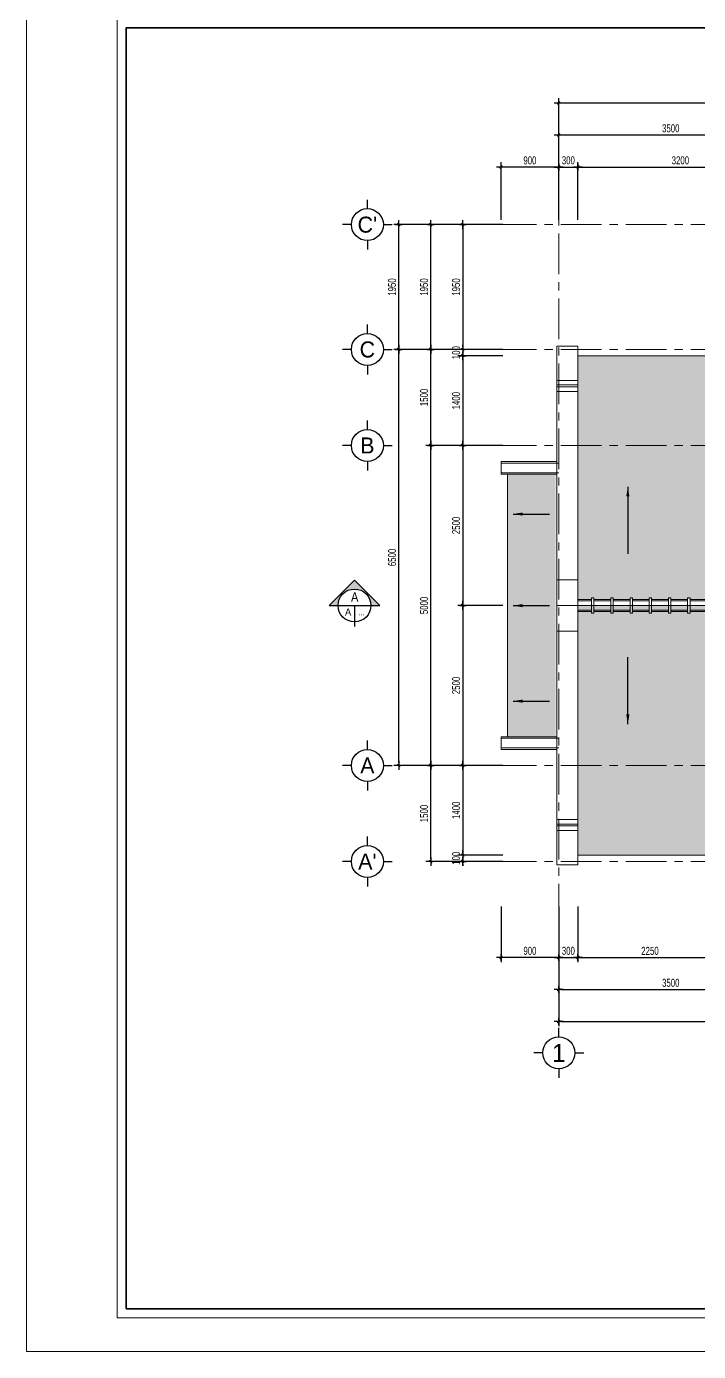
# Model space of a CAD drawing. Header units: inches. Extents: x 88947 to 296847, y 35049 to 161062.
# Drawn here: x 148347 to 158844, y 35049 to 55750 of the extents above; entities that cross this region are included whole.
import ezdxf
from ezdxf.enums import TextEntityAlignment as Align
from ezdxf.xclip import XClip

# ---------------------------------------------------------------- set-up
doc = ezdxf.new("R2010")
doc.units = ezdxf.units.IN
doc.header["$MEASUREMENT"] = 0
doc.header["$XCLIPFRAME"] = 0
doc.header["$PDMODE"] = 1
doc.linetypes.add('ACAD_ISO03W100', pattern=[30, 12, -18])
doc.linetypes.add('CENTER', pattern=[50.8, 31.75, -6.35, 6.35, -6.35])
for name, color, linetype, lineweight in [('A-Dims', 145, 'Continuous', 25), ('A-Text', 30, 'Continuous', 9), ('A-Wall', 2, 'Continuous', 35), ('CUA', 42, 'Continuous', 20), ('DIM', 7, 'Continuous', 25), ('GHICHU', 40, 'Continuous', 18), ('HACTH', 8, 'Continuous', 5), ('KHUNG 2', 144, 'Continuous', 18), ('KY HIEU', 4, 'Continuous', 25), ('NETMANH', 192, 'Continuous', 18), ('netthay', 254, 'Continuous', 25), ('THAY', 3, 'Continuous', 18), ('TRUC', 252, 'ACAD_ISO03W100', 13)]:
    doc.layers.add(name, color=color, linetype=linetype, lineweight=lineweight)
doc.layers.add('text', color=2, linetype='Continuous')
doc.styles.add('AVO-B', font='VAVOB.TTF')
doc.styles.add('DDCo-B-Helve-condense', font='VHELVCB.TTF')
doc.styles.add('FRANKO', font='VFRANKO.TTF')
doc.styles.add('VHELVEN', font='VHELVEN.TTF')
doc.styles.add('VNI-HELVE-CONDENSE', font='VNARIAL.TTF', dxfattribs={"width": 0.7})
doc.dimstyles.new('TAS-100', dxfattribs={"dimscale": 50, "dimtxt": 2.5, "dimasz": 0.7, "dimexe": 1.5, "dimexo": 1.5, "dimgap": 0.8, "dimtad": 1, "dimdec": 0, "dimzin": 3, "dimdsep": 46, "dimtxsty": 'VNI-HELVE-CONDENSE', "dimblk": 'TICK', "dimcen": 2.5, "dimclrt": 71, "dimazin": 2, "dimtfac": 0.75, "dimtdec": 0, "dimtix": 1, "dimtmove": 2, "dimatfit": 2, "dimldrblk": 'TICK123', "dimfxl": 1.5, "dimtolj": 1, "dimtzin": 0, "dimarcsym": 0})
doc.dimstyles.new('TL 100', dxfattribs={"dimscale": 100, "dimtxt": 1.25, "dimasz": 0.5, "dimexe": 1, "dimexo": 1, "dimgap": 0.5, "dimtad": 1, "dimdec": 0, "dimzin": 3, "dimdsep": 46, "dimtxsty": 'VNI-HELVE-CONDENSE', "dimblk": 'DOT', "dimcen": 2, "dimclrt": 7, "dimazin": 2, "dimtfac": 0.75, "dimtdec": 0, "dimtix": 1, "dimtmove": 2, "dimatfit": 2, "dimfxl": 1.5, "dimtolj": 1, "dimtzin": 0, "dimarcsym": 0})

# ---------------------------------------------------------------- blocks, each defined once
blk = doc.blocks.new('TICK')
at = {"layer": 'A-Dims', "color": 1}
for p, q in [((-2, 0), (2, 0)), ((0, 1.5), (0, -1.5))]:
    blk.add_line(p, q, dxfattribs=at)
at = {"layer": 'A-Dims', "color": 1, "const_width": 0.788}
blk.add_lwpolyline([(-0.33, -0.35), (0.38, 0.38)], dxfattribs=at)
at = {"layer": 'A-Dims', "color": 1, "const_width": 0.394}
for points in [[(0.24, 0.52, -0.414214), (0.52, 0.52, -1)], [(0.52, 0.52, -0.414214), (0.52, 0.24, -1)], [(-0.47, -0.21, 0.414214), (-0.47, -0.49, 1)], [(-0.47, -0.49, 0.414214), (-0.19, -0.49, 1)]]:
    blk.add_lwpolyline(points, format="xyb", dxfattribs=at)
blk = doc.blocks.new('*D2936')
at = {"layer": 'Defpoints', "color": 0}
for p in [(156661, 42075), (160161, 42075), (160161, 40705)]:
    blk.add_point(p, dxfattribs=at)
at = {"layer": 'DIM', "color": 0, "lineweight": -2}
for p, q in [((156661, 42000), (156661, 40630)), ((160161, 42000), (160161, 40630)), ((156696, 40705), (160126, 40705))]:
    blk.add_line(p, q, dxfattribs=at)
at = {"layer": 'DIM', "color": 0, "lineweight": -2, "xscale": 35, "yscale": 35, "zscale": 35, "rotation": 180}
blk.add_blockref('TICK', (156661, 40705), dxfattribs=at)
at = {"layer": 'DIM', "color": 0, "lineweight": -2, "xscale": 35, "yscale": 35, "zscale": 35}
blk.add_blockref('TICK', (160161, 40705), dxfattribs=at)
at = {"layer": 'DIM', "color": 71, "insert": (158411, 40809), "char_height": 125, "attachment_point": 5, "style": 'VNI-HELVE-CONDENSE'}
blk.add_mtext('\\A1;3500', dxfattribs=at)
blk = doc.blocks.new('TICK123')
at = {"layer": 'A-Dims', "color": 1}
blk.add_lwpolyline([(0.05, 0, 0, 0.84, 0), (-2.11, 0, 8.4, 8.4, 0)], format="xyseb", dxfattribs=at)
blk = doc.blocks.new('*D2941')
at = {"layer": 'Defpoints', "color": 0}
for p in [(156661, 42075), (169061, 42075), (169061, 40205)]:
    blk.add_point(p, dxfattribs=at)
at = {"layer": 'DIM', "color": 0, "lineweight": -2}
for p, q in [((156661, 42000), (156661, 40130)), ((169061, 42000), (169061, 40130)), ((156696, 40205), (169026, 40205))]:
    blk.add_line(p, q, dxfattribs=at)
at = {"layer": 'DIM', "color": 0, "lineweight": -2, "xscale": 35, "yscale": 35, "zscale": 35, "rotation": 180}
blk.add_blockref('TICK', (156661, 40205), dxfattribs=at)
at = {"layer": 'DIM', "color": 0, "lineweight": -2, "xscale": 35, "yscale": 35, "zscale": 35}
blk.add_blockref('TICK', (169061, 40205), dxfattribs=at)
at = {"layer": 'DIM', "color": 71, "insert": (162861, 40308), "char_height": 125, "attachment_point": 5, "style": 'VNI-HELVE-CONDENSE'}
blk.add_mtext('\\A1;12400', dxfattribs=at)
blk = doc.blocks.new('*D2942')
at = {"layer": 'Defpoints', "color": 0}
for p in [(154661, 44205), (155861, 44205), (155861, 42705)]:
    blk.add_point(p, dxfattribs=at)
at = {"layer": 'DIM', "color": 0, "lineweight": -2}
for p, q in [((155786, 44205), (154586, 44205)), ((154661, 42740), (154661, 44170)), ((155786, 42705), (154586, 42705))]:
    blk.add_line(p, q, dxfattribs=at)
at = {"layer": 'DIM', "color": 0, "lineweight": -2, "xscale": 35, "yscale": 35, "zscale": 35}
for p, rotation in [((154661, 44205), 90), ((154661, 42705), 270)]:
    blk.add_blockref('TICK', p, dxfattribs=dict(at, rotation=rotation))
at = {"layer": 'DIM', "color": 71, "insert": (154558, 43455), "char_height": 125, "attachment_point": 5, "rotation": 90, "style": 'VNI-HELVE-CONDENSE'}
blk.add_mtext('\\A1;1500', dxfattribs=at)
blk = doc.blocks.new('*D2943')
at = {"layer": 'Defpoints', "color": 0}
for p in [(154661, 49205), (155861, 49205), (155861, 44205)]:
    blk.add_point(p, dxfattribs=at)
at = {"layer": 'DIM', "color": 0, "lineweight": -2}
for p, q in [((155786, 49205), (154586, 49205)), ((154661, 44240), (154661, 49170)), ((155786, 44205), (154586, 44205))]:
    blk.add_line(p, q, dxfattribs=at)
at = {"layer": 'DIM', "color": 0, "lineweight": -2, "xscale": 35, "yscale": 35, "zscale": 35}
for p, rotation in [((154661, 49205), 90), ((154661, 44205), 270)]:
    blk.add_blockref('TICK', p, dxfattribs=dict(at, rotation=rotation))
at = {"layer": 'DIM', "color": 71, "insert": (154558, 46705), "char_height": 125, "attachment_point": 5, "rotation": 90, "style": 'VNI-HELVE-CONDENSE'}
blk.add_mtext('\\A1;5000', dxfattribs=at)
blk = doc.blocks.new('*D2944')
at = {"layer": 'Defpoints', "color": 0}
for p in [(154661, 50705), (155861, 50705), (155861, 49205)]:
    blk.add_point(p, dxfattribs=at)
at = {"layer": 'DIM', "color": 0, "lineweight": -2}
for p, q in [((155786, 50705), (154586, 50705)), ((154661, 49240), (154661, 50670)), ((155786, 49205), (154586, 49205))]:
    blk.add_line(p, q, dxfattribs=at)
at = {"layer": 'DIM', "color": 0, "lineweight": -2, "xscale": 35, "yscale": 35, "zscale": 35}
for p, rotation in [((154661, 50705), 90), ((154661, 49205), 270)]:
    blk.add_blockref('TICK', p, dxfattribs=dict(at, rotation=rotation))
at = {"layer": 'DIM', "color": 71, "insert": (154558, 49955), "char_height": 125, "attachment_point": 5, "rotation": 90, "style": 'VNI-HELVE-CONDENSE'}
blk.add_mtext('\\A1;1500', dxfattribs=at)
blk = doc.blocks.new('*D2945')
at = {"layer": 'Defpoints', "color": 0}
for p in [(154161, 50705), (155861, 50705), (155861, 44205)]:
    blk.add_point(p, dxfattribs=at)
at = {"layer": 'DIM', "color": 0, "lineweight": -2}
for p, q in [((155786, 50705), (154086, 50705)), ((154161, 44240), (154161, 50670)), ((155786, 44205), (154086, 44205))]:
    blk.add_line(p, q, dxfattribs=at)
at = {"layer": 'DIM', "color": 0, "lineweight": -2, "xscale": 35, "yscale": 35, "zscale": 35}
for p, rotation in [((154161, 50705), 90), ((154161, 44205), 270)]:
    blk.add_blockref('TICK', p, dxfattribs=dict(at, rotation=rotation))
at = {"layer": 'DIM', "color": 71, "insert": (154058, 47455), "char_height": 125, "attachment_point": 5, "rotation": 90, "style": 'VNI-HELVE-CONDENSE'}
blk.add_mtext('\\A1;6500', dxfattribs=at)
blk = doc.blocks.new('khung ten')
at = {"layer": 'A-Wall', "ltscale": 0.7}
blk.add_lwpolyline([(267204, -219099), (305804, -219099), (305804, -190799), (267204, -190799)], close=True, dxfattribs=at)
at = {"layer": 'KHUNG 2', "ltscale": 0.7}
blk.add_lwpolyline([(267004, -219299), (306004, -219299), (306004, -190599), (267004, -190599)], close=True, dxfattribs=at)
at = {"layer": 'NETMANH', "ltscale": 0.7}
blk.add_lwpolyline([(265004, -220042), (307004, -220042), (307004, -190342), (265004, -190342)], close=True, dxfattribs=at)
blk = doc.blocks.new('_Dot')
at = {"layer": 'netthay', "color": 0, "lineweight": -2}
blk.add_line((-0.5, 0), (-1, 0), dxfattribs=at)
at = {"layer": 'netthay', "color": 0, "const_width": 0.5}
blk.add_lwpolyline([(-0.25, 0, 1), (0.25, 0, 1)], format="xyb", close=True, dxfattribs=at)
blk = doc.blocks.new('*D2946')
at = {"layer": 'Defpoints', "color": 0}
for p in [(155861, 50605), (155161, 49205), (155861, 49205)]:
    blk.add_point(p, dxfattribs=at)
at = {"layer": 'DIM', "color": 0, "lineweight": -2}
for p, q in [((155786, 50605), (155086, 50605)), ((155161, 50570), (155161, 49240)), ((155786, 49205), (155086, 49205))]:
    blk.add_line(p, q, dxfattribs=at)
at = {"layer": 'DIM', "color": 0, "lineweight": -2, "xscale": 35, "yscale": 35, "zscale": 35}
for p, rotation in [((155161, 50605), 90), ((155161, 49205), 270)]:
    blk.add_blockref('TICK', p, dxfattribs=dict(at, rotation=rotation))
at = {"layer": 'DIM', "color": 71, "insert": (155058, 49905), "char_height": 125, "attachment_point": 5, "rotation": 90, "style": 'VNI-HELVE-CONDENSE'}
blk.add_mtext('\\A1;1400', dxfattribs=at)
blk = doc.blocks.new('*D2947')
at = {"layer": 'Defpoints', "color": 0}
for p in [(155861, 49205), (155161, 46705), (155861, 46705)]:
    blk.add_point(p, dxfattribs=at)
at = {"layer": 'DIM', "color": 0, "lineweight": -2}
for p, q in [((155786, 49205), (155086, 49205)), ((155161, 49170), (155161, 46740)), ((155786, 46705), (155086, 46705))]:
    blk.add_line(p, q, dxfattribs=at)
at = {"layer": 'DIM', "color": 0, "lineweight": -2, "xscale": 35, "yscale": 35, "zscale": 35}
for p, rotation in [((155161, 49205), 90), ((155161, 46705), 270)]:
    blk.add_blockref('TICK', p, dxfattribs=dict(at, rotation=rotation))
at = {"layer": 'DIM', "color": 71, "insert": (155058, 47955), "char_height": 125, "attachment_point": 5, "rotation": 90, "style": 'VNI-HELVE-CONDENSE'}
blk.add_mtext('\\A1;2500', dxfattribs=at)
blk = doc.blocks.new('*D2948')
at = {"layer": 'Defpoints', "color": 0}
for p in [(155861, 46705), (155161, 44205), (155861, 44205)]:
    blk.add_point(p, dxfattribs=at)
at = {"layer": 'DIM', "color": 0, "lineweight": -2}
for p, q in [((155786, 46705), (155086, 46705)), ((155161, 46670), (155161, 44240)), ((155786, 44205), (155086, 44205))]:
    blk.add_line(p, q, dxfattribs=at)
at = {"layer": 'DIM', "color": 0, "lineweight": -2, "xscale": 35, "yscale": 35, "zscale": 35}
for p, rotation in [((155161, 46705), 90), ((155161, 44205), 270)]:
    blk.add_blockref('TICK', p, dxfattribs=dict(at, rotation=rotation))
at = {"layer": 'DIM', "color": 71, "insert": (155058, 45455), "char_height": 125, "attachment_point": 5, "rotation": 90, "style": 'VNI-HELVE-CONDENSE'}
blk.add_mtext('\\A1;2500', dxfattribs=at)
blk = doc.blocks.new('*D2949')
at = {"layer": 'Defpoints', "color": 0}
for p in [(155861, 44205), (155161, 42805), (155861, 42805)]:
    blk.add_point(p, dxfattribs=at)
at = {"layer": 'DIM', "color": 0, "lineweight": -2}
for p, q in [((155786, 44205), (155086, 44205)), ((155161, 44170), (155161, 42840)), ((155786, 42805), (155086, 42805))]:
    blk.add_line(p, q, dxfattribs=at)
at = {"layer": 'DIM', "color": 0, "lineweight": -2, "xscale": 35, "yscale": 35, "zscale": 35}
for p, rotation in [((155161, 44205), 90), ((155161, 42805), 270)]:
    blk.add_blockref('TICK', p, dxfattribs=dict(at, rotation=rotation))
at = {"layer": 'DIM', "color": 71, "insert": (155058, 43505), "char_height": 125, "attachment_point": 5, "rotation": 90, "style": 'VNI-HELVE-CONDENSE'}
blk.add_mtext('\\A1;1400', dxfattribs=at)
blk = doc.blocks.new('*D2950')
at = {"layer": 'Defpoints', "color": 0}
for p in [(155161, 42705), (155861, 42805), (155861, 42705)]:
    blk.add_point(p, dxfattribs=at)
at = {"layer": 'DIM', "color": 0, "lineweight": -2}
for p, q in [((155161, 42840), (155161, 42875)), ((155786, 42805), (155086, 42805)), ((155786, 42705), (155086, 42705)), ((155161, 42805), (155161, 42705)), ((155161, 42670), (155161, 42635))]:
    blk.add_line(p, q, dxfattribs=at)
at = {"layer": 'DIM', "color": 0, "lineweight": -2, "xscale": 35, "yscale": 35, "zscale": 35}
for p, rotation in [((155161, 42805), 270), ((155161, 42705), 90)]:
    blk.add_blockref('TICK', p, dxfattribs=dict(at, rotation=rotation))
at = {"layer": 'DIM', "color": 71, "insert": (155058, 42755), "char_height": 125, "attachment_point": 5, "rotation": 90, "style": 'VNI-HELVE-CONDENSE'}
blk.add_mtext('\\A1;100', dxfattribs=at)
blk = doc.blocks.new('*D2951')
at = {"layer": 'Defpoints', "color": 0}
for p in [(155761, 42075), (156661, 42075), (155761, 41205)]:
    blk.add_point(p, dxfattribs=at)
at = {"layer": 'DIM', "color": 0, "lineweight": -2}
for p, q in [((155761, 42000), (155761, 41130)), ((156661, 42000), (156661, 41130)), ((156626, 41205), (155796, 41205))]:
    blk.add_line(p, q, dxfattribs=at)
at = {"layer": 'DIM', "color": 0, "lineweight": -2, "xscale": 35, "yscale": 35, "zscale": 35, "rotation": 180}
blk.add_blockref('TICK', (155761, 41205), dxfattribs=at)
at = {"layer": 'DIM', "color": 0, "lineweight": -2, "xscale": 35, "yscale": 35, "zscale": 35}
blk.add_blockref('TICK', (156661, 41205), dxfattribs=at)
at = {"layer": 'DIM', "color": 71, "insert": (156211, 41308), "char_height": 125, "attachment_point": 5, "style": 'VNI-HELVE-CONDENSE'}
blk.add_mtext('\\A1;900', dxfattribs=at)
blk = doc.blocks.new('*D2952')
at = {"layer": 'Defpoints', "color": 0}
for p in [(156661, 42075), (156961, 42075), (156961, 41205)]:
    blk.add_point(p, dxfattribs=at)
at = {"layer": 'DIM', "color": 0, "lineweight": -2}
for p, q in [((156661, 42000), (156661, 41130)), ((156961, 42000), (156961, 41130)), ((156696, 41205), (156926, 41205))]:
    blk.add_line(p, q, dxfattribs=at)
at = {"layer": 'DIM', "color": 0, "lineweight": -2, "xscale": 35, "yscale": 35, "zscale": 35, "rotation": 180}
blk.add_blockref('TICK', (156661, 41205), dxfattribs=at)
at = {"layer": 'DIM', "color": 0, "lineweight": -2, "xscale": 35, "yscale": 35, "zscale": 35}
blk.add_blockref('TICK', (156961, 41205), dxfattribs=at)
at = {"layer": 'DIM', "color": 71, "insert": (156811, 41309), "char_height": 125, "attachment_point": 5, "style": 'VNI-HELVE-CONDENSE'}
blk.add_mtext('\\A1;300', dxfattribs=at)
blk = doc.blocks.new('*D2953')
at = {"layer": 'Defpoints', "color": 0}
for p in [(156961, 42075), (159211, 42075), (159211, 41205)]:
    blk.add_point(p, dxfattribs=at)
at = {"layer": 'DIM', "color": 0, "lineweight": -2}
for p, q in [((156961, 42000), (156961, 41130)), ((159211, 42000), (159211, 41130)), ((156996, 41205), (159176, 41205))]:
    blk.add_line(p, q, dxfattribs=at)
at = {"layer": 'DIM', "color": 0, "lineweight": -2, "xscale": 35, "yscale": 35, "zscale": 35, "rotation": 180}
blk.add_blockref('TICK', (156961, 41205), dxfattribs=at)
at = {"layer": 'DIM', "color": 0, "lineweight": -2, "xscale": 35, "yscale": 35, "zscale": 35}
blk.add_blockref('TICK', (159211, 41205), dxfattribs=at)
at = {"layer": 'DIM', "color": 71, "insert": (158086, 41308), "char_height": 125, "attachment_point": 5, "style": 'VNI-HELVE-CONDENSE'}
blk.add_mtext('\\A1;2250', dxfattribs=at)
blk = doc.blocks.new('*D2963')
at = {"layer": 'Defpoints', "color": 0}
for p in [(155761, 53555), (155761, 52655), (156661, 52655)]:
    blk.add_point(p, dxfattribs=at)
at = {"layer": 'DIM', "color": 0, "lineweight": -2}
for p, q in [((155761, 52730), (155761, 53630)), ((156661, 52730), (156661, 53630)), ((156626, 53555), (155796, 53555))]:
    blk.add_line(p, q, dxfattribs=at)
at = {"layer": 'DIM', "color": 0, "lineweight": -2, "xscale": 35, "yscale": 35, "zscale": 35, "rotation": 180}
blk.add_blockref('TICK', (155761, 53555), dxfattribs=at)
at = {"layer": 'DIM', "color": 0, "lineweight": -2, "xscale": 35, "yscale": 35, "zscale": 35}
blk.add_blockref('TICK', (156661, 53555), dxfattribs=at)
at = {"layer": 'DIM', "color": 71, "insert": (156211, 53658), "char_height": 125, "attachment_point": 5, "style": 'VNI-HELVE-CONDENSE'}
blk.add_mtext('\\A1;900', dxfattribs=at)
blk = doc.blocks.new('*D2964')
at = {"layer": 'Defpoints', "color": 0}
for p in [(156961, 53555), (156661, 52655), (156961, 52655)]:
    blk.add_point(p, dxfattribs=at)
at = {"layer": 'DIM', "color": 0, "lineweight": -2}
for p, q in [((156661, 52730), (156661, 53630)), ((156961, 52730), (156961, 53630)), ((156696, 53555), (156926, 53555))]:
    blk.add_line(p, q, dxfattribs=at)
at = {"layer": 'DIM', "color": 0, "lineweight": -2, "xscale": 35, "yscale": 35, "zscale": 35, "rotation": 180}
blk.add_blockref('TICK', (156661, 53555), dxfattribs=at)
at = {"layer": 'DIM', "color": 0, "lineweight": -2, "xscale": 35, "yscale": 35, "zscale": 35}
blk.add_blockref('TICK', (156961, 53555), dxfattribs=at)
at = {"layer": 'DIM', "color": 71, "insert": (156811, 53659), "char_height": 125, "attachment_point": 5, "style": 'VNI-HELVE-CONDENSE'}
blk.add_mtext('\\A1;300', dxfattribs=at)
blk = doc.blocks.new('*D2965')
at = {"layer": 'Defpoints', "color": 0}
for p in [(160161, 53555), (156961, 52655), (160161, 52655)]:
    blk.add_point(p, dxfattribs=at)
at = {"layer": 'DIM', "color": 0, "lineweight": -2}
for p, q in [((156961, 52730), (156961, 53630)), ((160161, 52730), (160161, 53630)), ((156996, 53555), (160126, 53555))]:
    blk.add_line(p, q, dxfattribs=at)
at = {"layer": 'DIM', "color": 0, "lineweight": -2, "xscale": 35, "yscale": 35, "zscale": 35, "rotation": 180}
blk.add_blockref('TICK', (156961, 53555), dxfattribs=at)
at = {"layer": 'DIM', "color": 0, "lineweight": -2, "xscale": 35, "yscale": 35, "zscale": 35}
blk.add_blockref('TICK', (160161, 53555), dxfattribs=at)
at = {"layer": 'DIM', "color": 71, "insert": (158561, 53659), "char_height": 125, "attachment_point": 5, "style": 'VNI-HELVE-CONDENSE'}
blk.add_mtext('\\A1;3200', dxfattribs=at)
blk = doc.blocks.new('*D2976')
at = {"layer": 'Defpoints', "color": 0}
for p in [(156661, 54055), (156661, 52655), (160161, 52655)]:
    blk.add_point(p, dxfattribs=at)
at = {"layer": 'DIM', "color": 0, "lineweight": -2}
for p, q in [((156661, 52730), (156661, 54130)), ((160126, 54055), (156696, 54055)), ((160161, 52730), (160161, 54130))]:
    blk.add_line(p, q, dxfattribs=at)
at = {"layer": 'DIM', "color": 0, "lineweight": -2, "xscale": 35, "yscale": 35, "zscale": 35, "rotation": 180}
blk.add_blockref('TICK', (156661, 54055), dxfattribs=at)
at = {"layer": 'DIM', "color": 0, "lineweight": -2, "xscale": 35, "yscale": 35, "zscale": 35}
blk.add_blockref('TICK', (160161, 54055), dxfattribs=at)
at = {"layer": 'DIM', "color": 71, "insert": (158411, 54159), "char_height": 125, "attachment_point": 5, "style": 'VNI-HELVE-CONDENSE'}
blk.add_mtext('\\A1;3500', dxfattribs=at)
blk = doc.blocks.new('*D2977')
at = {"layer": 'Defpoints', "color": 0}
for p in [(156661, 54555), (156661, 52655), (169061, 52655)]:
    blk.add_point(p, dxfattribs=at)
at = {"layer": 'DIM', "color": 0, "lineweight": -2}
for p, q in [((156661, 52730), (156661, 54630)), ((169026, 54555), (156696, 54555)), ((169061, 52730), (169061, 54630))]:
    blk.add_line(p, q, dxfattribs=at)
at = {"layer": 'DIM', "color": 0, "lineweight": -2, "xscale": 35, "yscale": 35, "zscale": 35, "rotation": 180}
blk.add_blockref('TICK', (156661, 54555), dxfattribs=at)
at = {"layer": 'DIM', "color": 0, "lineweight": -2, "xscale": 35, "yscale": 35, "zscale": 35}
blk.add_blockref('TICK', (169061, 54555), dxfattribs=at)
at = {"layer": 'DIM', "color": 71, "insert": (162861, 54658), "char_height": 125, "attachment_point": 5, "style": 'VNI-HELVE-CONDENSE'}
blk.add_mtext('\\A1;12400', dxfattribs=at)
blk = doc.blocks.new('A$C2E5841C4')
blk.add_hatch(color=256).paths.add_polyline_path([(397, 724), (0, 327), (140, 327, -1), (654, 327), (794, 327)])
at = {"layer": 'text', "color": 2, "linetype": 'Continuous'}
blk.add_line((397, 327), (397, 0), dxfattribs=at)
blk.add_lwpolyline([(397, 724), (0, 327), (794, 327)], close=True, dxfattribs=at)
blk.add_circle((397, 327), 257, dxfattribs=at)
blk = doc.blocks.new('TRUCCOT')
for p, q in [((0, -140), (0, 0)), ((-250, -390), (-390, -390)), ((250, -390), (390, -390)), ((0, -640), (0, -780))]:
    blk.add_line(p, q)
blk.add_circle((0, -390), 250)
at = {"layer": 'GHICHU', "style": 'VHELVEN'}
blk.add_attdef('TRUC', text='', height=280, dxfattribs=at).set_placement((0, -390), align=Align.MIDDLE_CENTER)
blk = doc.blocks.new('*D2978')
at = {"layer": 'Defpoints', "color": 0}
for p in [(154661, 52655), (155861, 52655), (155861, 50705)]:
    blk.add_point(p, dxfattribs=at)
at = {"layer": 'DIM', "color": 0, "lineweight": -2}
for p, q in [((155786, 52655), (154586, 52655)), ((154661, 50740), (154661, 52620)), ((155786, 50705), (154586, 50705))]:
    blk.add_line(p, q, dxfattribs=at)
at = {"layer": 'DIM', "color": 0, "lineweight": -2, "xscale": 35, "yscale": 35, "zscale": 35}
for p, rotation in [((154661, 52655), 90), ((154661, 50705), 270)]:
    blk.add_blockref('TICK', p, dxfattribs=dict(at, rotation=rotation))
at = {"layer": 'DIM', "color": 71, "insert": (154558, 51680), "char_height": 125, "attachment_point": 5, "rotation": 90, "style": 'VNI-HELVE-CONDENSE'}
blk.add_mtext('\\A1;1950', dxfattribs=at)
blk = doc.blocks.new('*D2979')
at = {"layer": 'Defpoints', "color": 0}
for p in [(154161, 52655), (155861, 52655), (155861, 50705)]:
    blk.add_point(p, dxfattribs=at)
at = {"layer": 'DIM', "color": 0, "lineweight": -2}
for p, q in [((155786, 52655), (154086, 52655)), ((154161, 50740), (154161, 52620)), ((155786, 50705), (154086, 50705))]:
    blk.add_line(p, q, dxfattribs=at)
at = {"layer": 'DIM', "color": 0, "lineweight": -2, "xscale": 35, "yscale": 35, "zscale": 35}
for p, rotation in [((154161, 52655), 90), ((154161, 50705), 270)]:
    blk.add_blockref('TICK', p, dxfattribs=dict(at, rotation=rotation))
at = {"layer": 'DIM', "color": 71, "insert": (154058, 51680), "char_height": 125, "attachment_point": 5, "rotation": 90, "style": 'VNI-HELVE-CONDENSE'}
blk.add_mtext('\\A1;1950', dxfattribs=at)
blk = doc.blocks.new('A$C02956A0F')
at = {"layer": 'THAY'}
for p, q in [((0, 96), (263, 96)), ((0, 74), (263, 74)), ((263, 0), (263, 120)), ((263, 120), (300, 120)), ((263, 0), (263, -120)), ((300, 96), (563, 96)), ((300, 74), (563, 74)), ((563, 0), (563, 120)), ((563, 120), (600, 120)), ((563, 0), (563, -120)), ((600, 96), (863, 96)), ((600, 74), (863, 74)), ((863, 0), (863, 120)), ((863, 120), (900, 120)), ((863, 0), (863, -120)), ((900, 96), (1163, 96)), ((900, 74), (1163, 74)), ((1163, 0), (1163, 120)), ((1163, 120), (1200, 120)), ((1163, 0), (1163, -120)), ((1200, 96), (1463, 96)), ((1200, 74), (1463, 74)), ((1463, 0), (1463, 120)), ((1463, 120), (1500, 120)), ((1463, 0), (1463, -120)), ((1500, 96), (1763, 96)), ((1500, 74), (1763, 74)), ((1763, 0), (1763, 120)), ((1763, 120), (1800, 120)), ((1763, 0), (1763, -120)), ((1800, 96), (2063, 96)), ((1800, 74), (2063, 74)), ((2063, 0), (2063, 120)), ((2063, 120), (2100, 120)), ((2063, 0), (2063, -120)), ((2100, 96), (2363, 96)), ((2100, 74), (2363, 74)), ((2363, 0), (2363, 120)), ((2363, 120), (2400, 120)), ((2363, 0), (2363, -120)), ((2400, 96), (2663, 96)), ((2400, 74), (2663, 74)), ((2663, 0), (2663, 120)), ((2663, 120), (2700, 120)), ((2663, 0), (2663, -120)), ((2700, 96), (2963, 96)), ((2700, 74), (2963, 74)), ((2963, 0), (2963, 120)), ((2963, 120), (3000, 120)), ((2963, 0), (2963, -120)), ((3000, 96), (3263, 96)), ((3000, 74), (3263, 74)), ((3263, 0), (3263, 120)), ((3263, 120), (3300, 120)), ((3263, 0), (3263, -120)), ((3300, 96), (3563, 96)), ((3300, 74), (3563, 74)), ((3563, 0), (3563, 120)), ((3563, 120), (3600, 120)), ((3563, 0), (3563, -120)), ((3600, 96), (3863, 96)), ((3600, 74), (3863, 74)), ((3863, 0), (3863, 120)), ((3863, 120), (3900, 120)), ((3863, 0), (3863, -120)), ((3900, 96), (4163, 96)), ((3900, 74), (4163, 74)), ((4163, 0), (4163, 120)), ((4163, 120), (4200, 120)), ((4163, 0), (4163, -120)), ((4200, 96), (4463, 96)), ((4200, 74), (4463, 74)), ((4463, 0), (4463, 120)), ((4463, 120), (4500, 120)), ((4463, 0), (4463, -120)), ((4500, 96), (4763, 96)), ((4500, 74), (4763, 74)), ((4763, 0), (4763, 120)), ((4763, 120), (4800, 120)), ((4763, 0), (4763, -120)), ((4800, 96), (5063, 96)), ((4800, 74), (5063, 74)), ((5063, 0), (5063, 120)), ((5063, 120), (5100, 120)), ((5063, 0), (5063, -120)), ((0, -74), (263, -74)), ((0, -96), (263, -96)), ((263, -120), (300, -120)), ((300, -74), (563, -74)), ((300, -96), (563, -96)), ((563, -120), (600, -120)), ((600, -74), (863, -74)), ((600, -96), (863, -96)), ((863, -120), (900, -120)), ((900, -74), (1163, -74)), ((900, -96), (1163, -96)), ((1163, -120), (1200, -120)), ((1200, -74), (1463, -74)), ((1200, -96), (1463, -96)), ((1463, -120), (1500, -120)), ((1500, -74), (1763, -74)), ((1500, -96), (1763, -96)), ((1763, -120), (1800, -120)), ((1800, -74), (2063, -74)), ((1800, -96), (2063, -96)), ((2063, -120), (2100, -120)), ((2100, -74), (2363, -74)), ((2100, -96), (2363, -96)), ((2363, -120), (2400, -120)), ((2400, -74), (2663, -74)), ((2400, -96), (2663, -96)), ((2663, -120), (2700, -120)), ((2700, -74), (2963, -74)), ((2700, -96), (2963, -96)), ((2963, -120), (3000, -120)), ((3000, -74), (3263, -74)), ((3000, -96), (3263, -96)), ((3263, -120), (3300, -120)), ((3300, -74), (3563, -74)), ((3300, -96), (3563, -96)), ((3563, -120), (3600, -120)), ((3600, -74), (3863, -74)), ((3600, -96), (3863, -96)), ((3863, -120), (3900, -120)), ((3900, -74), (4163, -74)), ((3900, -96), (4163, -96)), ((4163, -120), (4200, -120)), ((4200, -74), (4463, -74)), ((4200, -96), (4463, -96)), ((4463, -120), (4500, -120)), ((4500, -74), (4763, -74)), ((4500, -96), (4763, -96)), ((4763, -120), (4800, -120)), ((4800, -74), (5063, -74)), ((4800, -96), (5063, -96)), ((5063, -120), (5100, -120))]:
    blk.add_line(p, q, dxfattribs=at)
for points in [[(300, 0), (300, 120)], [(300, 0), (300, -120)], [(600, 0), (600, 120)], [(600, 0), (600, -120)], [(900, 0), (900, 120)], [(900, 0), (900, -120)], [(1200, 0), (1200, 120)], [(1200, 0), (1200, -120)], [(1500, 0), (1500, 120)], [(1500, 0), (1500, -120)], [(1800, 0), (1800, 120)], [(1800, 0), (1800, -120)], [(2100, 0), (2100, 120)], [(2100, 0), (2100, -120)], [(2400, 0), (2400, 120)], [(2400, 0), (2400, -120)], [(2700, 0), (2700, 120)], [(2700, 0), (2700, -120)], [(3000, 0), (3000, 120)], [(3000, 0), (3000, -120)], [(3300, 0), (3300, 120)], [(3300, 0), (3300, -120)], [(3600, 0), (3600, 120)], [(3600, 0), (3600, -120)], [(3900, 0), (3900, 120)], [(3900, 0), (3900, -120)], [(4200, 0), (4200, 120)], [(4200, 0), (4200, -120)], [(4500, 0), (4500, 120)], [(4500, 0), (4500, -120)], [(4800, 0), (4800, 120)], [(4800, 0), (4800, -120)], [(5100, 0), (5100, 120)], [(5100, 0), (5100, -120)]]:
    blk.add_lwpolyline(points, dxfattribs=at)
blk = doc.blocks.new('*D2980')
at = {"layer": 'Defpoints', "color": 0}
for p in [(155861, 52655), (155161, 50705), (155861, 50705)]:
    blk.add_point(p, dxfattribs=at)
at = {"layer": 'DIM', "color": 0, "lineweight": -2}
for p, q in [((155786, 52655), (155086, 52655)), ((155161, 52620), (155161, 50740)), ((155786, 50705), (155086, 50705))]:
    blk.add_line(p, q, dxfattribs=at)
at = {"layer": 'DIM', "color": 0, "lineweight": -2, "xscale": 35, "yscale": 35, "zscale": 35}
for p, rotation in [((155161, 52655), 90), ((155161, 50705), 270)]:
    blk.add_blockref('TICK', p, dxfattribs=dict(at, rotation=rotation))
at = {"layer": 'DIM', "color": 71, "insert": (155058, 51680), "char_height": 125, "attachment_point": 5, "rotation": 90, "style": 'VNI-HELVE-CONDENSE'}
blk.add_mtext('\\A1;1950', dxfattribs=at)
blk = doc.blocks.new('*D2981')
at = {"layer": 'Defpoints', "color": 0}
for p in [(155161, 50605), (155861, 50705), (155861, 50605)]:
    blk.add_point(p, dxfattribs=at)
at = {"layer": 'DIM', "color": 0, "lineweight": -2}
for p, q in [((155161, 50740), (155161, 50775)), ((155786, 50705), (155086, 50705)), ((155786, 50605), (155086, 50605)), ((155161, 50705), (155161, 50605)), ((155161, 50570), (155161, 50535))]:
    blk.add_line(p, q, dxfattribs=at)
at = {"layer": 'DIM', "color": 0, "lineweight": -2, "xscale": 35, "yscale": 35, "zscale": 35}
for p, rotation in [((155161, 50705), 270), ((155161, 50605), 90)]:
    blk.add_blockref('TICK', p, dxfattribs=dict(at, rotation=rotation))
at = {"layer": 'DIM', "color": 71, "insert": (155058, 50655), "char_height": 125, "attachment_point": 5, "rotation": 90, "style": 'VNI-HELVE-CONDENSE'}
blk.add_mtext('\\A1;100', dxfattribs=at)
blk = doc.blocks.new('A$C20782791')
at = {"layer": 'THAY'}
for points in [[(535, -330), (535, 0)], [(605, -330), (605, 0)], [(635, -330), (635, 0)], [(705, -330), (705, 0)]]:
    blk.add_lwpolyline(points, dxfattribs=at)
blk = doc.blocks.new('A$C271C7317')
at = {"layer": 'THAY'}
for points in [[(-400, 0), (-400, 330)], [(0, 0), (0, 330)], [(0, 0), (0, 330)], [(400, 0), (400, 330)]]:
    blk.add_lwpolyline(points, dxfattribs=at)

msp = doc.modelspace()

# ---------------------------------------------------------------- hatches: boundary and pattern name
at = {"layer": 'HACTH'}
h = msp.add_hatch(dxfattribs=at)
h.set_pattern_fill('TILE_02', color=256, scale=100, style=0, pattern_type=2)
h.set_pattern_definition([(0, (157085.82, 47258.22), (200, 100), [25, -175]), (0, (157085.82, 47270.72), (200, 100), [25, -75]), (0, (157185.82, 47283.22), (200, 100), [25, -175]), (0, (157035.82, 47220.72), (200, 100), [12.5, -100, 12.5, -75]), (45, (157048.315, 47245.72), (0, 100), [17.6777, -265.165]), (45, (157035.815, 47283.22), (0, 100), [12.63, -270.2127]), (45, (157035.815, 47295.72), (0, 100), [15.15, -267.6927]), (135, (157160.815, 47295.72), (0, 100), [15.15, -267.6927]), (135, (157160.815, 47283.22), (0, 100), [12.63, -270.2127]), (135, (157148.315, 47245.72), (0, 100), [17.6777, -265.165]), (26.565, (157060.815, 47245.72), (5e-05, 100), [27.951, -195.656]), (26.565, (157060.815, 47258.22), (5e-05, 100), [27.951, -195.656]), (26.565, (157010.815, 47270.72), (5e-05, 100), [27.951, -195.656]), (26.565, (157010.815, 47283.22), (5e-05, 100), [27.951, -195.656]), (63.4349, (157035.815, 47220.722), (-5e-05, 100), [27.951, -419.2627]), (63.4349, (157048.315, 47220.722), (-5e-05, 100), [27.951, -419.2627]), (116.565, (157148.315, 47220.722), (5e-05, 100), [27.951, -419.2627]), (116.565, (157160.815, 47220.722), (5e-05, 100), [27.951, -419.2627]), (153.435, (157135.815, 47245.72), (-5e-05, 100), [27.951, -195.656]), (153.435, (157135.815, 47258.22), (-5e-05, 100), [27.951, -195.656]), (153.435, (157185.815, 47270.72), (-5e-05, 100), [27.951, -195.656]), (153.435, (157185.815, 47283.22), (-5e-05, 100), [27.951, -195.656]), (82.87498, (157035.815, 47220.722), (-2.5e-05, 100.000016), [100.7782, -1511.6733]), (97.12502, (157160.815, 47220.722), (2.5e-05, 100.000016), [100.7782, -1511.6733])])
h.paths.add_polyline_path([(160361.3, 50604.7), (160161.3, 50604.7), (160161.3, 50254.7), (160311.3, 50254.7), (160311.3, 50104.7), (160861.3, 50104.7)])
h.paths.add_polyline_path([(156961.3, 49204.7), (156961.3, 46800.3), (160011.3, 46800.3), (160011.3, 49204.7)])
h.paths.add_polyline_path([(156961.3, 50604.7), (156961.3, 49204.7), (160011.3, 49204.7), (160011.3, 50254.7), (160161.3, 50254.7), (160161.3, 50604.7)])
h = msp.add_hatch(dxfattribs=at)
h.set_pattern_fill('TILE_02', color=256, scale=100, angle=90, style=0, pattern_type=2)
h.set_pattern_definition([(90, (156453.42, 133365.11), (-100, 200), [25, -175]), (90, (156440.92, 133365.11), (-100, 200), [25, -75]), (90, (156428.42, 133465.11), (-100, 200), [25, -175]), (90, (156490.92, 133315.11), (-100, 200), [12.5, -100, 12.5, -75]), (135, (156465.92, 133327.61), (-100.00003, 6e-15), [17.6777, -265.165]), (135, (156428.42, 133315.11), (-100.00003, 6e-15), [12.63, -270.2127]), (135, (156415.92, 133315.11), (-100.00003, 6e-15), [15.15, -267.6927]), (225, (156415.92, 133440.11), (-100.00003, 6e-15), [15.15, -267.6927]), (225, (156428.42, 133440.11), (-100.00003, 6e-15), [12.63, -270.2127]), (225, (156465.92, 133427.61), (-100.00003, 6e-15), [17.6777, -265.165]), (116.56505, (156465.92, 133340.11), (-100, 4.5e-05), [27.9509, -195.6559]), (116.56505, (156453.42, 133340.11), (-100, 4.5e-05), [27.9509, -195.6559]), (116.56505, (156440.92, 133290.11), (-100, 4.5e-05), [27.9509, -195.6559]), (116.56505, (156428.42, 133290.11), (-100, 4.5e-05), [27.9509, -195.6559]), (153.43495, (156490.92, 133315.113), (-100, -4.5e-05), [27.9509, -419.2627]), (153.43495, (156490.92, 133327.613), (-100, -4.5e-05), [27.9509, -419.2627]), (206.56505, (156490.92, 133427.613), (-100, 4.5e-05), [27.9509, -419.2627]), (206.56505, (156490.92, 133440.113), (-100, 4.5e-05), [27.9509, -419.2627]), (243.43495, (156465.92, 133415.11), (-100, -4.5e-05), [27.9509, -195.6559]), (243.43495, (156453.42, 133415.11), (-100, -4.5e-05), [27.9509, -195.6559]), (243.43495, (156440.92, 133465.11), (-100, -4.5e-05), [27.9509, -195.6559]), (243.43495, (156428.42, 133465.11), (-100, -4.5e-05), [27.9509, -195.6559]), (172.874984, (156490.918, 133315.113), (-100.0000155, -2.54e-05), [100.7782, -1511.6733]), (187.125016, (156490.918, 133440.113), (-100.0000155, 2.54e-05), [100.7782, -1511.6733])])
h.paths.add_polyline_path([(156611.3, 44654.7), (156611.3, 48754.7), (155861.3, 48754.7), (155861.3, 44654.7)])
h = msp.add_hatch(dxfattribs=at)
h.set_pattern_fill('TILE_02', color=256, scale=100, style=0, pattern_type=2)
h.set_pattern_definition([(0, (157135.82, 43262.59), (200, 100), [25, -175]), (0, (157135.82, 43275.09), (200, 100), [25, -75]), (0, (157235.82, 43287.59), (200, 100), [25, -175]), (0, (157085.82, 43225.09), (200, 100), [12.5, -100, 12.5, -75]), (45, (157098.315, 43250.09), (0, 100), [17.6777, -265.165]), (45, (157085.815, 43287.59), (0, 100), [12.63, -270.2127]), (45, (157085.815, 43300.09), (0, 100), [15.15, -267.6927]), (135, (157210.815, 43300.09), (0, 100), [15.15, -267.6927]), (135, (157210.815, 43287.59), (0, 100), [12.63, -270.2127]), (135, (157198.315, 43250.09), (0, 100), [17.6777, -265.165]), (26.565, (157110.815, 43250.09), (5e-05, 100), [27.951, -195.656]), (26.565, (157110.815, 43262.59), (5e-05, 100), [27.951, -195.656]), (26.565, (157060.815, 43275.09), (5e-05, 100), [27.951, -195.656]), (26.565, (157060.815, 43287.59), (5e-05, 100), [27.951, -195.656]), (63.435, (157085.815, 43225.09), (-5e-05, 100), [27.951, -419.2627]), (63.435, (157098.315, 43225.09), (-5e-05, 100), [27.951, -419.2627]), (116.565, (157198.315, 43225.09), (5e-05, 100), [27.951, -419.2627]), (116.565, (157210.815, 43225.09), (5e-05, 100), [27.951, -419.2627]), (153.435, (157185.815, 43250.09), (-5e-05, 100), [27.951, -195.656]), (153.435, (157185.815, 43262.59), (-5e-05, 100), [27.951, -195.656]), (153.435, (157235.815, 43275.09), (-5e-05, 100), [27.951, -195.656]), (153.435, (157235.815, 43287.59), (-5e-05, 100), [27.951, -195.656]), (82.87498, (157085.815, 43225.091), (-2.5e-05, 100.000016), [100.7782, -1511.6733]), (97.12502, (157210.815, 43225.091), (2.5e-05, 100.000016), [100.7782, -1511.6733])])
h.paths.add_polyline_path([(160011.3, 46704.7), (156961.3, 46704.7), (156961.3, 44204.7), (160011.3, 44204.7)])
h.paths.add_polyline_path([(159361.3, 42804.7), (160011.3, 43454.7), (160011.3, 44204.7), (156961.3, 44204.7), (156961.3, 42804.7)])

# ---------------------------------------------------------------- linework, layer by layer
at = {"layer": 'THAY'}
msp.add_lwpolyline([(156631.3, 50754.7), (156961.3, 50754.7), (156961.3, 42654.7), (156631.3, 42654.7)], close=True, dxfattribs=at)
for points in [[(156961.3, 50604.7), (160361.3, 50604.7), (160861.3, 50104.7)], [(156631.3, 48954.7), (155761.3, 48954.7), (155761.3, 48754.7), (156631.3, 48754.7)], [(156661.3, 48929.7), (155761.3, 48929.7)], [(156661.3, 48779.7), (155761.3, 48779.7)], [(155861.3, 44654.7), (155861.3, 48754.7)], [(156631.3, 46704.7), (160011.3, 46704.7)], [(156661.3, 46704.7), (156961.3, 46704.7)], [(156631.3, 44454.7), (155761.3, 44454.7), (155761.3, 44654.7), (156631.3, 44654.7)], [(156661.3, 44629.7), (155761.3, 44629.7)], [(156661.3, 44479.7), (155761.3, 44479.7)], [(159361.3, 42804.7), (156961.3, 42804.7)]]:
    msp.add_lwpolyline(points, dxfattribs=at)
at = {"layer": 'TRUC', "linetype": 'CENTER', "ltscale": 20}
for points in [[(156661.3, 40704.7), (156661.3, 53204.7)], [(154661.3, 52654.7), (171061.3, 52654.7)], [(154661.3, 50704.7), (171061.3, 50704.7)], [(154661.3, 49204.7), (171061.3, 49204.7)], [(154661.3, 44204.7), (171061.3, 44204.7)], [(154661.3, 42704.7), (171061.3, 42704.7)]]:
    msp.add_lwpolyline(points, dxfattribs=at)

# ---------------------------------------------------------------- block references
at = {"layer": 'A-Text', "xscale": 0.7071428571362048, "yscale": 0.7071428573544836, "zscale": 0.7071428573664265}
msp.add_blockref('khung ten', (-39048.5, 190650.5), dxfattribs=at)
at = {"layer": 'DIM'}
ref = msp.add_blockref('TRUCCOT', (153671.3, 53044.7), dxfattribs=at)
ref.add_attrib('TRUC', "C'", dxfattribs={"layer": 'GHICHU', "height": 250, "style": 'FRANKO'}).set_placement((153671.3, 52654.7), align=Align.MIDDLE_CENTER)
ref = msp.add_blockref('TRUCCOT', (153671.3, 51094.7), dxfattribs=at)
ref.add_attrib('TRUC', 'C', dxfattribs={"layer": 'GHICHU', "height": 250, "style": 'FRANKO'}).set_placement((153671.3, 50704.7), align=Align.MIDDLE_CENTER)
ref = msp.add_blockref('A$C20782791', (156631.3, 50754.7), dxfattribs=dict(at, xscale=-1, rotation=90))
XClip(ref).set_block_clipping_path([(408.6947065217, -787.1767095994), (1823.4300371511, 0)])
ref = msp.add_blockref('TRUCCOT', (153671.3, 49594.7), dxfattribs=at)
ref.add_attrib('TRUC', 'B', dxfattribs={"layer": 'GHICHU', "height": 250, "style": 'FRANKO'}).set_placement((153671.3, 49204.7), align=Align.MIDDLE_CENTER)
ref = msp.add_blockref('A$C271C7317', (156631.3, 46704.7), dxfattribs=dict(at, rotation=270))
XClip(ref).set_block_clipping_path([(-617.68792489, 0), (1330.7352199849, 1108.8761342345)])
ref = msp.add_blockref('TRUCCOT', (153671.3, 44594.7), dxfattribs=at)
ref.add_attrib('TRUC', 'A', dxfattribs={"layer": 'GHICHU', "height": 250, "style": 'FRANKO'}).set_placement((153671.3, 44204.7), align=Align.MIDDLE_CENTER)
ref = msp.add_blockref('A$C20782791', (156631.3, 42654.7), dxfattribs=dict(at, rotation=90))
XClip(ref).set_block_clipping_path([(408.6947065217, -787.1767095994), (1823.4300371511, 0)])
ref = msp.add_blockref('TRUCCOT', (153671.3, 43094.7), dxfattribs=at)
ref.add_attrib('TRUC', "A'", dxfattribs={"layer": 'GHICHU', "height": 250, "style": 'FRANKO'}).set_placement((153671.3, 42704.7), align=Align.MIDDLE_CENTER)
ref = msp.add_blockref('TRUCCOT', (156661.3, 40104.7), dxfattribs=at)
ref.add_attrib('TRUC', '1', dxfattribs={"layer": 'GHICHU', "height": 280, "style": 'FRANKO'}).set_placement((156661.3, 39714.7), align=Align.MIDDLE_CENTER)
at = {"layer": 'KY HIEU'}
msp.add_blockref('A$C2E5841C4', (153073.2, 46377.8), dxfattribs=at)
at = {"layer": 'NETMANH'}
ref = msp.add_blockref('A$C02956A0F', (156911.3, 46704.7), dxfattribs=at)
XClip(ref).set_block_clipping_path([(50, -791.4669049882), (3100, 698.0130970316)])

# ---------------------------------------------------------------- texts
at = {"layer": 'text', "linetype": 'Continuous'}
for s, height, style, p in [('A', 150, 'DDCo-B-Helve-condense', (153474, 46762.4)), ('A', 110, 'AVO-B', (153371, 46547.6)), ('...', 90, 'DDCo-B-Helve-condense', (153582.5, 46551.7))]:
    msp.add_text(s, height=height, dxfattribs=dict(at, style=style)).set_placement(p, align=Align.CENTER)

# ---------------------------------------------------------------- dimensions: what is measured, and where the dimension line sits
at = {"layer": 'DIM'}
for base, p1, p2, picture, middle in [((156661.3, 54554.7), (169061.3, 52654.7), (156661.3, 52654.7), '*D2977', (162861.3, 54658.4)), ((156661.3, 54054.7), (160161.3, 52654.7), (156661.3, 52654.7), '*D2976', (158411.3, 54158.5)), ((155761.3, 53554.7), (156661.3, 52654.7), (155761.3, 52654.7), '*D2963', (156211.3, 53658.4)), ((156961.3, 53554.7), (156661.3, 52654.7), (156961.3, 52654.7), '*D2964', (156811.3, 53658.5)), ((160161.3, 53554.7), (156961.3, 52654.7), (160161.3, 52654.7), '*D2965', (158561.3, 53658.5)), ((155761.3, 41204.7), (156661.3, 42074.7), (155761.3, 42074.7), '*D2951', (156211.3, 41308.4)), ((160161.3, 40704.7), (156661.3, 42074.7), (160161.3, 42074.7), '*D2936', (158411.3, 40808.5)), ((169061.3, 40204.7), (156661.3, 42074.7), (169061.3, 42074.7), '*D2941', (162861.3, 40308.4)), ((156961.3, 41204.7), (156661.3, 42074.7), (156961.3, 42074.7), '*D2952', (156811.3, 41308.5)), ((159210.9, 41204.7), (156961.3, 42074.7), (159210.9, 42074.7), '*D2953', (158086.1, 41308.4))]:
    dim = msp.add_linear_dim(base=base, p1=p1, p2=p2, dimstyle='TAS-100', dxfattribs=at)
    dim.commit()
    dim.dimension.update_dxf_attribs({"geometry": picture, "text_midpoint": middle})
for base, p1, p2, picture, middle in [((154161.3, 52654.7), (155861.3, 50704.7), (155861.3, 52654.7), '*D2979', (154057.6, 51679.7)), ((154661.3, 52654.7), (155861.3, 50704.7), (155861.3, 52654.7), '*D2978', (154557.6, 51679.7)), ((155161.3, 50704.7), (155861.3, 52654.7), (155861.3, 50704.7), '*D2980', (155057.6, 51679.7)), ((154161.3, 50704.7), (155861.3, 44204.7), (155861.3, 50704.7), '*D2945', (154057.6, 47454.7)), ((154661.3, 50704.7), (155861.3, 49204.7), (155861.3, 50704.7), '*D2944', (154557.6, 49954.7)), ((155161.3, 50604.7), (155861.3, 50704.7), (155861.3, 50604.7), '*D2981', (155057.6, 50654.7)), ((155161.3, 49204.7), (155861.3, 50604.7), (155861.3, 49204.7), '*D2946', (155057.6, 49904.7)), ((154661.3, 49204.7), (155861.3, 44204.7), (155861.3, 49204.7), '*D2943', (154557.6, 46704.7)), ((155161.3, 46704.7), (155861.3, 49204.7), (155861.3, 46704.7), '*D2947', (155057.6, 47954.7)), ((155161.3, 44204.7), (155861.3, 46704.7), (155861.3, 44204.7), '*D2948', (155057.6, 45454.7)), ((154661.3, 44204.7), (155861.3, 42704.7), (155861.3, 44204.7), '*D2942', (154557.6, 43454.7)), ((155161.3, 42804.7), (155861.3, 44204.7), (155861.3, 42804.7), '*D2949', (155057.6, 43504.7)), ((155161.3, 42704.7), (155861.3, 42804.7), (155861.3, 42704.7), '*D2950', (155057.6, 42754.7))]:
    dim = msp.add_linear_dim(base=base, p1=p1, p2=p2, angle=90, dimstyle='TAS-100', dxfattribs=at)
    dim.commit()
    dim.dimension.update_dxf_attribs({"geometry": picture, "text_midpoint": middle})

# ---------------------------------------------------------------- leaders
at = {"layer": 'CUA'}
for points in [[(157740.2, 48557.7), (157740.2, 47513.1)], [(155947.7, 48133.1), (156514.1, 48133.1)], [(155947.7, 46702.3), (156514.1, 46702.3)], [(157740.2, 44851.7), (157740.2, 45896.2)], [(155947.7, 45209.9), (156514.1, 45209.9)]]:
    msp.add_leader(points, dimstyle='TL 100', override={"dimasz": 1.5, "dimgap": 0.5, "dimtad": 0}, dxfattribs=at)

doc.saveas('drawing.dxf')
